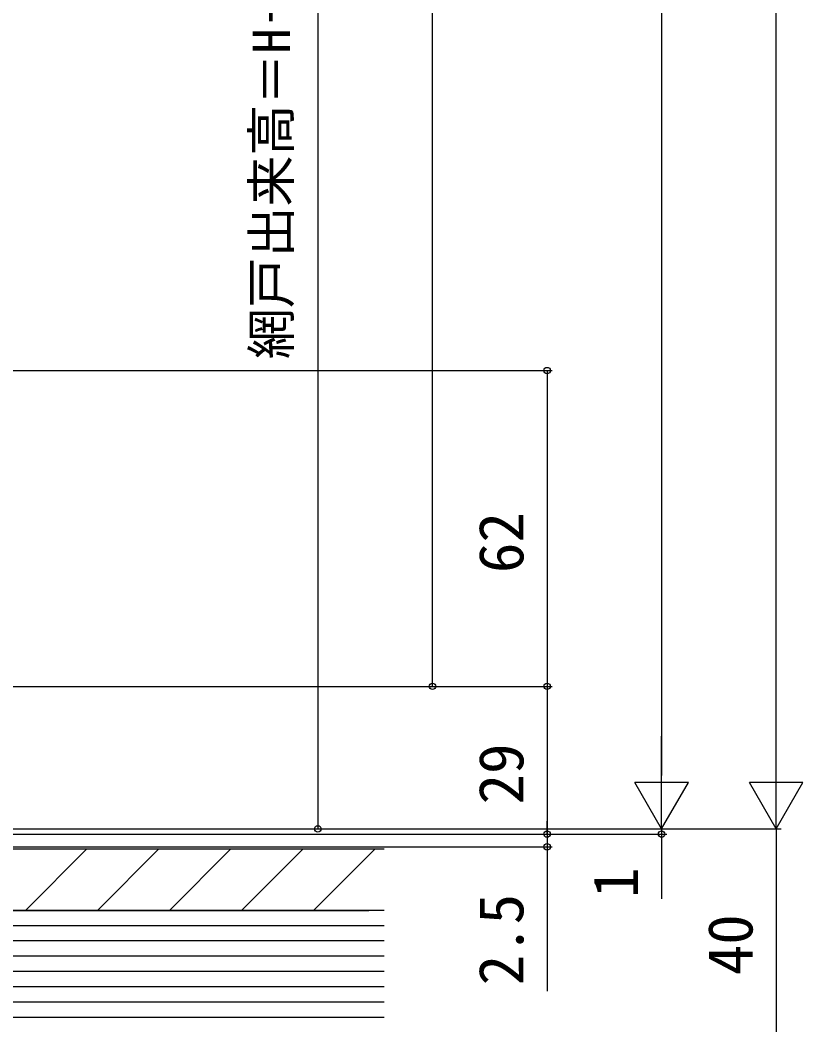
# Model space of a CAD drawing. Units: millimetres, scale not verified. Extents: x -525 to 525, y -783 to 777.
# Drawn here: x -150 to 3.8, y -29.6 to 167.7 of the extents above; entities that cross this region are included whole.
import ezdxf
from ezdxf.enums import TextEntityAlignment as Align

# ---------------------------------------------------------------- set-up
doc = ezdxf.new("R2010")
doc.units = ezdxf.units.MM
doc.header["$LTSCALE"] = 4
for name, color, linetype in [('0-7_YKK_D', 6, 'Continuous'), ('0-9_YSS_K', 3, 'Continuous'), ('0-A_YSS_KE', 3, 'Continuous')]:
    doc.layers.add(name, color=color, linetype=linetype)
doc.styles.add('ＭＳ ゴシック', font='')
doc.styles.get('ＭＳ ゴシック').set_extended_font_data('MS Gothic')

msp = doc.modelspace()

# ---------------------------------------------------------------- linework, layer by layer
at = {"layer": '0-7_YKK_D'}
for p, q in [((-1.5, 19.351), (-1.5, 428.351)), ((-91.5, 402.851), (-91.5, 8.848)), ((-24, 398.351), (-24, 19.351)), ((-69, 36.851), (-69, 370.851)), ((-269, 98.851), (-45.5, 98.851)), ((-46.5, 98.851), (-46.5, 36.851)), ((-254.5, 36.851), (-45.5, 36.851)), ((-254.5, 36.851), (-45.5, 36.851)), ((-254.5, 36.851), (-68, 36.851)), ((-46.5, 36.851), (-46.5, 7.851)), ((-24, 8.851), (-24, 27.037)), ((-1.5, 8.851), (-1.5, 27.037)), ((-24, 8.851), (-29.25, 17.944)), ((-18.75, 17.944), (-29.25, 17.944)), ((-24, 8.851), (-18.75, 17.944)), ((-1.5, 8.851), (-6.75, 17.944)), ((3.75, 17.944), (-6.75, 17.944)), ((-1.5, 8.851), (3.75, 17.944)), ((-46.5, 7.851), (-46.5, 10.401)), ((-24, 8.851), (-24, 11.401)), ((-238.499, 8.851), (-23, 8.851)), ((-228, 8.848), (-90.5, 8.848)), ((-99.469, 8.851), (-0.5, 8.851)), ((-99.469, 8.851), (-23, 8.851)), ((-99.469, 8.851), (-0.5, 8.851)), ((-24, 8.851), (-24, 7.851)), ((-1.5, 8.851), (-1.5, -31.145)), ((-252.6, 7.851), (-45.5, 7.851)), ((-239.5, 7.851), (-45.5, 7.851)), ((-239.5, 7.851), (-23, 7.851)), ((-46.5, 7.851), (-46.5, 5.351)), ((-24, 7.851), (-24, -4.863)), ((-239.52, 5.351), (-45.5, 5.351)), ((-46.5, 5.351), (-46.5, -22.976))]:
    msp.add_line(p, q, dxfattribs=at)
for centre in [(-46.5, 98.851), (-69, 36.851), (-46.5, 36.851), (-46.5, 36.851), (-91.5, 8.848), (-46.5, 7.851), (-24, 7.851), (-46.5, 5.351)]:
    msp.add_circle(centre, 0.637, dxfattribs=at)
at = {"layer": '0-9_YSS_K'}
for p, q in [((-148.92, -7.148), (-136.92, 4.852)), ((-134.778, -7.148), (-122.778, 4.852)), ((-120.636, -7.148), (-108.636, 4.852)), ((-106.494, -7.148), (-94.494, 4.852)), ((-92.352, -7.148), (-80.352, 4.852)), ((-78.5, -10.148), (-230, -10.148)), ((-78.5, -13.148), (-230, -13.148)), ((-78.5, -16.148), (-230, -16.148)), ((-78.5, -19.148), (-230, -19.148)), ((-78.5, -22.148), (-230, -22.148)), ((-78.5, -25.148), (-230, -25.148)), ((-78.5, -28.148), (-230, -28.148))]:
    msp.add_line(p, q, dxfattribs=at)
at = {"layer": '0-A_YSS_KE'}
for p, q in [((-78.5, 4.852), (-253.6, 4.852)), ((-78.5, -7.148), (-230, -7.148))]:
    msp.add_line(p, q, dxfattribs=at)
msp.add_lwpolyline([(-253.6, 4.852), (-253.6, -7.148), (-81.5, -7.148)], dxfattribs=at)

# ---------------------------------------------------------------- texts
at = {"layer": '0-7_YKK_D', "style": 'ＭＳ ゴシック'}
for s, height, p in [('網戸出来高＝H－36', 7.331, (-94.807, 101.084)), ('62', 8.798, (-48.5, 59.09)), ('29', 8.798, (-48.5, 13.658)), ('1', 8.798, (-26, -4.704)), ('2.5', 8.798, (-48.5, -21.863)), ('40', 8.798, (-3.5, -19.874))]:
    msp.add_text(s, height=height, rotation=90, dxfattribs=at).set_placement(p, align=Align.BOTTOM_LEFT)

doc.saveas('drawing.dxf')
